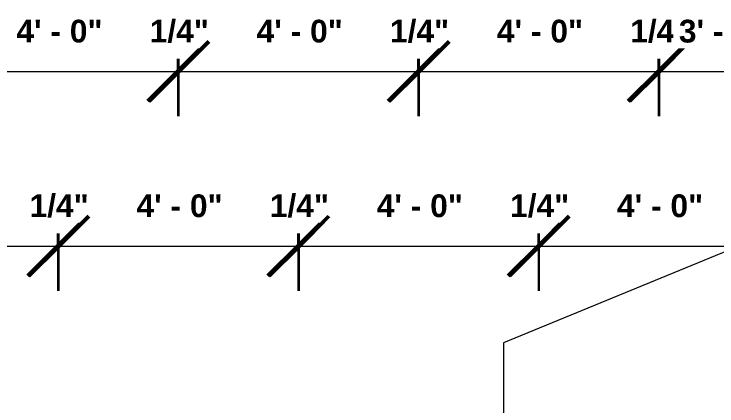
# Model space of a CAD drawing. Header units: inches. Extents: x 21592 to 24810, y -23179 to -20467.
# Drawn here: x 22642.8 to 22783.9, y -23037.8 to -22959.2 of the extents above; entities that cross this region are included whole.
import ezdxf

# ---------------------------------------------------------------- set-up
doc = ezdxf.new("R2010")
doc.units = ezdxf.units.IN
doc.header["$MEASUREMENT"] = 0
for name, color, linetype, lineweight in [('A-ANNO-DIMS', 211, 'Continuous', 9), ('A-ANNO-DIMS-96', 211, 'Continuous', 9), ('S-GRID', 1, 'Continuous', 9)]:
    doc.layers.add(name, color=color, linetype=linetype, lineweight=lineweight)
doc.styles.add('Arial_B', font='arialbd.ttf', dxfattribs={"height": 9.132806})
doc.styles.add('Arial_B_1', font='arialbd.ttf', dxfattribs={"height": 4.566403})
doc.dimstyles.new('OD_Dimension', dxfattribs={"dimscale": 12, "dimtxt": 9, "dimasz": 1, "dimexe": 0.75, "dimexo": 0.5, "dimgap": 0.5, "dimtad": 1, "dimdec": 4, "dimrnd": 0.0625, "dimzin": 3, "dimdsep": 46, "dimlunit": 4, "dimtxsty": 'Arial_B', "dimblk1": 'OBLIQUE', "dimblk2": 'OBLIQUE', "dimsah": 1, "dimcen": 0.09, "dimdle": 0.75, "dimazin": 0, "dimtfac": 1, "dimtdec": 4, "dimtix": 1, "dimtmove": 1, "dimatfit": 3, "dimfxl": 1, "dimtvp": 1, "dimtfill": 1, "dimfrac": 2, "dimtolj": 1, "dimtzin": 0, "dimlwd": 13, "dimlwe": 13, "dimarcsym": 2})
doc.dimstyles.new('OD_Dimension_2_4', dxfattribs={"dimscale": 12, "dimtxt": 4.5, "dimasz": 1, "dimexe": 0.75, "dimexo": 0.5, "dimgap": 0.375, "dimtad": 1, "dimdec": 4, "dimrnd": 0.0625, "dimzin": 3, "dimdsep": 46, "dimlunit": 4, "dimtxsty": 'Arial_B_1', "dimblk1": 'OBLIQUE', "dimblk2": 'OBLIQUE', "dimsah": 1, "dimcen": 0.09, "dimdle": 0.75, "dimazin": 0, "dimtfac": 1, "dimtdec": 4, "dimtix": 1, "dimtmove": 0, "dimatfit": 3, "dimfxl": 1, "dimtvp": 1, "dimtfill": 1, "dimfrac": 2, "dimtolj": 1, "dimtzin": 0, "dimlwd": 13, "dimlwe": 13, "dimarcsym": 2})

# ---------------------------------------------------------------- blocks, each defined once
blk = doc.blocks.new('DIMBLOCK1-Enlarged First Floor Plan _West_')
at = {"layer": 'A-ANNO-DIMS-96', "lineweight": 13}
for p, q in [((22061.64, -22975.77), (22061.64, -23056.53)), ((22061.64, -23047.53), (22061.64, -22975.77)), ((22807.39, -23045.04), (22807.39, -23056.53)), ((22807.39, -23047.53), (22807.39, -23045.04)), ((22052.64, -23047.53), (22816.39, -23047.53))]:
    blk.add_line(p, q, dxfattribs=at)
at = {"layer": 'A-ANNO-DIMS-96', "lineweight": 50}
for p, q in [((22061.64, -23047.53), (22067.64, -23041.53)), ((22807.39, -23047.53), (22813.39, -23041.53)), ((22061.64, -23047.53), (22055.64, -23053.53)), ((22807.39, -23047.53), (22801.39, -23053.53))]:
    blk.add_line(p, q, dxfattribs=at)
at = {"layer": 'A-ANNO-DIMS-96', "lineweight": 13}
blk.add_ellipse((22465.02, -23047.53), major_axis=(30.5, 0), ratio=0.236231, start_param=1.570796, end_param=3.141593, dxfattribs=at)
at = {"layer": 'A-ANNO-DIMS-96', "color": 0, "lineweight": 13, "insert": (22404.02, -23035.76), "char_height": 9.1328, "width": 73.2, "attachment_point": 1, "line_spacing_factor": 0.938532, "style": 'Arial_B', "bg_fill": 3, "box_fill_scale": 1.25, "bg_fill_color": 0, "bg_fill_transparency": 0}
blk.add_mtext('62\' - 1 3/4"', dxfattribs=at)
blk = doc.blocks.new('_Oblique')
at = {"color": 0, "linetype": 'ByBlock', "lineweight": -2}
blk.add_line((-0.5, -0.5), (0.5, 0.5), dxfattribs=at)
blk = doc.blocks.new('DIMBLOCK86-Enlarged First Floor Plan _West_')
at = {"layer": 'A-ANNO-DIMS-96', "lineweight": 50}
for p, q in [((22627.64, -22970.65), (22633.64, -22964.65)), ((22675.64, -22970.65), (22681.64, -22964.65)), ((22627.64, -22970.65), (22621.64, -22976.65)), ((22675.64, -22970.65), (22669.64, -22976.65))]:
    blk.add_line(p, q, dxfattribs=at)
at = {"layer": 'A-ANNO-DIMS-96', "lineweight": 13}
for p, q in [((22627.64, -22968.16), (22627.64, -22979.65)), ((22627.64, -22970.65), (22627.64, -22968.16)), ((22675.64, -22968.16), (22675.64, -22979.65)), ((22675.64, -22970.65), (22675.64, -22968.16)), ((22627.64, -22970.65), (22675.64, -22970.65))]:
    blk.add_line(p, q, dxfattribs=at)
at = {"layer": 'A-ANNO-DIMS-96', "color": 0, "lineweight": 13, "insert": (22643.25, -22960.29), "char_height": 4.566, "width": 20.1429, "attachment_point": 1, "line_spacing_factor": 0.938532, "style": 'Arial_B_1', "bg_fill": 3, "box_fill_scale": 1.25, "bg_fill_color": 0, "bg_fill_transparency": 0}
blk.add_mtext('4\' - 0"', dxfattribs=at)
blk = doc.blocks.new('DIMBLOCK87-Enlarged First Floor Plan _West_')
at = {"layer": 'A-ANNO-DIMS-96', "lineweight": 50}
for p, q in [((22675.64, -22970.65), (22681.64, -22964.65)), ((22675.89, -22970.65), (22681.89, -22964.65)), ((22675.64, -22970.65), (22669.64, -22976.65)), ((22675.89, -22970.65), (22669.89, -22976.65))]:
    blk.add_line(p, q, dxfattribs=at)
at = {"layer": 'A-ANNO-DIMS-96', "lineweight": 13}
for p, q in [((22675.64, -22968.16), (22675.64, -22979.65)), ((22675.64, -22970.65), (22675.64, -22968.16)), ((22675.89, -22968.16), (22675.89, -22979.65)), ((22675.89, -22970.65), (22675.89, -22968.16)), ((22675.64, -22970.65), (22675.89, -22970.65))]:
    blk.add_line(p, q, dxfattribs=at)
at = {"layer": 'A-ANNO-DIMS-96', "color": 0, "lineweight": 13, "insert": (22670.02, -22960.29), "char_height": 4.566, "width": 13.8, "attachment_point": 1, "line_spacing_factor": 0.938532, "style": 'Arial_B_1', "bg_fill": 3, "box_fill_scale": 1.25, "bg_fill_color": 0, "bg_fill_transparency": 0}
blk.add_mtext('1/4"', dxfattribs=at)
blk = doc.blocks.new('DIMBLOCK88-Enlarged First Floor Plan _West_')
at = {"layer": 'A-ANNO-DIMS-96', "lineweight": 50}
for p, q in [((22675.89, -22970.65), (22681.89, -22964.65)), ((22723.89, -22970.65), (22729.89, -22964.65)), ((22675.89, -22970.65), (22669.89, -22976.65)), ((22723.89, -22970.65), (22717.89, -22976.65))]:
    blk.add_line(p, q, dxfattribs=at)
at = {"layer": 'A-ANNO-DIMS-96', "lineweight": 13}
for p, q in [((22675.89, -22968.16), (22675.89, -22979.65)), ((22675.89, -22970.65), (22675.89, -22968.16)), ((22723.89, -22968.16), (22723.89, -22979.65)), ((22723.89, -22970.65), (22723.89, -22968.16)), ((22675.89, -22970.65), (22723.89, -22970.65))]:
    blk.add_line(p, q, dxfattribs=at)
at = {"layer": 'A-ANNO-DIMS-96', "color": 0, "lineweight": 13, "insert": (22691.5, -22960.29), "char_height": 4.566, "width": 20.1429, "attachment_point": 1, "line_spacing_factor": 0.938532, "style": 'Arial_B_1', "bg_fill": 3, "box_fill_scale": 1.25, "bg_fill_color": 0, "bg_fill_transparency": 0}
blk.add_mtext('4\' - 0"', dxfattribs=at)
blk = doc.blocks.new('DIMBLOCK89-Enlarged First Floor Plan _West_')
at = {"layer": 'A-ANNO-DIMS-96', "lineweight": 50}
for p, q in [((22723.89, -22970.65), (22729.89, -22964.65)), ((22724.14, -22970.65), (22730.14, -22964.65)), ((22723.89, -22970.65), (22717.89, -22976.65)), ((22724.14, -22970.65), (22718.14, -22976.65))]:
    blk.add_line(p, q, dxfattribs=at)
at = {"layer": 'A-ANNO-DIMS-96', "lineweight": 13}
for p, q in [((22723.89, -22968.16), (22723.89, -22979.65)), ((22723.89, -22970.65), (22723.89, -22968.16)), ((22724.14, -22968.16), (22724.14, -22979.65)), ((22724.14, -22970.65), (22724.14, -22968.16)), ((22723.89, -22970.65), (22724.14, -22970.65))]:
    blk.add_line(p, q, dxfattribs=at)
at = {"layer": 'A-ANNO-DIMS-96', "color": 0, "lineweight": 13, "insert": (22718.27, -22960.29), "char_height": 4.566, "width": 13.8, "attachment_point": 1, "line_spacing_factor": 0.938532, "style": 'Arial_B_1', "bg_fill": 3, "box_fill_scale": 1.25, "bg_fill_color": 0, "bg_fill_transparency": 0}
blk.add_mtext('1/4"', dxfattribs=at)
blk = doc.blocks.new('DIMBLOCK90-Enlarged First Floor Plan _West_')
at = {"layer": 'A-ANNO-DIMS-96', "lineweight": 50}
for p, q in [((22724.14, -22970.65), (22730.14, -22964.65)), ((22772.14, -22970.65), (22778.14, -22964.65)), ((22724.14, -22970.65), (22718.14, -22976.65)), ((22772.14, -22970.65), (22766.14, -22976.65))]:
    blk.add_line(p, q, dxfattribs=at)
at = {"layer": 'A-ANNO-DIMS-96', "lineweight": 13}
for p, q in [((22724.14, -22968.16), (22724.14, -22979.65)), ((22724.14, -22970.65), (22724.14, -22968.16)), ((22772.14, -22968.16), (22772.14, -22979.65)), ((22772.14, -22970.65), (22772.14, -22968.16)), ((22724.14, -22970.65), (22772.14, -22970.65))]:
    blk.add_line(p, q, dxfattribs=at)
at = {"layer": 'A-ANNO-DIMS-96', "color": 0, "lineweight": 13, "insert": (22739.75, -22960.29), "char_height": 4.566, "width": 20.1429, "attachment_point": 1, "line_spacing_factor": 0.938532, "style": 'Arial_B_1', "bg_fill": 3, "box_fill_scale": 1.25, "bg_fill_color": 0, "bg_fill_transparency": 0}
blk.add_mtext('4\' - 0"', dxfattribs=at)
blk = doc.blocks.new('DIMBLOCK91-Enlarged First Floor Plan _West_')
at = {"layer": 'A-ANNO-DIMS-96', "lineweight": 50}
for p, q in [((22772.14, -22970.65), (22778.14, -22964.65)), ((22772.39, -22970.65), (22778.39, -22964.65)), ((22772.14, -22970.65), (22766.14, -22976.65)), ((22772.39, -22970.65), (22766.39, -22976.65))]:
    blk.add_line(p, q, dxfattribs=at)
at = {"layer": 'A-ANNO-DIMS-96', "lineweight": 13}
for p, q in [((22772.14, -22968.16), (22772.14, -22979.65)), ((22772.14, -22970.65), (22772.14, -22968.16)), ((22772.39, -22968.16), (22772.39, -22979.65)), ((22772.39, -22970.65), (22772.39, -22968.16)), ((22772.14, -22970.65), (22772.39, -22970.65))]:
    blk.add_line(p, q, dxfattribs=at)
at = {"layer": 'A-ANNO-DIMS-96', "color": 0, "lineweight": 13, "insert": (22766.52, -22960.29), "char_height": 4.566, "width": 13.8, "attachment_point": 1, "line_spacing_factor": 0.938532, "style": 'Arial_B_1', "bg_fill": 3, "box_fill_scale": 1.25, "bg_fill_color": 0, "bg_fill_transparency": 0}
blk.add_mtext('1/4"', dxfattribs=at)
blk = doc.blocks.new('DIMBLOCK92-Enlarged First Floor Plan _West_')
at = {"layer": 'A-ANNO-DIMS-96', "lineweight": 50}
for p, q in [((22772.39, -22970.65), (22778.39, -22964.65)), ((22810.7, -22970.65), (22816.7, -22964.65)), ((22772.39, -22970.65), (22766.39, -22976.65)), ((22810.7, -22970.65), (22804.7, -22976.65))]:
    blk.add_line(p, q, dxfattribs=at)
at = {"layer": 'A-ANNO-DIMS-96', "lineweight": 13}
for p, q in [((22772.39, -22968.16), (22772.39, -22979.65)), ((22772.39, -22970.65), (22772.39, -22968.16)), ((22810.7, -22968.16), (22810.7, -22979.65)), ((22810.7, -22970.65), (22810.7, -22968.16)), ((22772.39, -22970.65), (22810.7, -22970.65))]:
    blk.add_line(p, q, dxfattribs=at)
at = {"layer": 'A-ANNO-DIMS-96', "color": 0, "lineweight": 13, "insert": (22776.3, -22960.29), "char_height": 4.5664, "width": 36.6, "attachment_point": 1, "line_spacing_factor": 0.938532, "style": 'Arial_B_1', "bg_fill": 3, "box_fill_scale": 1.25, "bg_fill_color": 0, "bg_fill_transparency": 0}
blk.add_mtext('3\' - 2 5/16"', dxfattribs=at)
blk = doc.blocks.new('DIMBLOCK225-Enlarged First Floor Plan _West_')
at = {"layer": 'A-ANNO-DIMS-96', "lineweight": 50}
for p, q in [((22603.52, -23005.69), (22609.52, -22999.69)), ((22651.52, -23005.69), (22657.52, -22999.69)), ((22603.52, -23005.69), (22597.52, -23011.69)), ((22651.52, -23005.69), (22645.52, -23011.69))]:
    blk.add_line(p, q, dxfattribs=at)
at = {"layer": 'A-ANNO-DIMS-96', "lineweight": 13}
for p, q in [((22603.52, -23003.2), (22603.52, -23014.69)), ((22603.52, -23005.69), (22603.52, -23003.2)), ((22651.52, -23003.2), (22651.52, -23014.69)), ((22651.52, -23005.69), (22651.52, -23003.2)), ((22603.52, -23005.69), (22651.52, -23005.69))]:
    blk.add_line(p, q, dxfattribs=at)
at = {"layer": 'A-ANNO-DIMS-96', "color": 0, "lineweight": 13, "insert": (22619.12, -22995.33), "char_height": 4.566, "width": 20.1429, "attachment_point": 1, "line_spacing_factor": 0.938532, "style": 'Arial_B_1', "bg_fill": 3, "box_fill_scale": 1.25, "bg_fill_color": 0, "bg_fill_transparency": 0}
blk.add_mtext('4\' - 0"', dxfattribs=at)
blk = doc.blocks.new('DIMBLOCK226-Enlarged First Floor Plan _West_')
at = {"layer": 'A-ANNO-DIMS-96', "lineweight": 50}
for p, q in [((22651.52, -23005.69), (22657.52, -22999.69)), ((22651.77, -23005.69), (22657.77, -22999.69)), ((22651.52, -23005.69), (22645.52, -23011.69)), ((22651.77, -23005.69), (22645.77, -23011.69))]:
    blk.add_line(p, q, dxfattribs=at)
at = {"layer": 'A-ANNO-DIMS-96', "lineweight": 13}
for p, q in [((22651.52, -23003.2), (22651.52, -23014.69)), ((22651.52, -23005.69), (22651.52, -23003.2)), ((22651.77, -23003.2), (22651.77, -23014.69)), ((22651.77, -23005.69), (22651.77, -23003.2)), ((22651.52, -23005.69), (22651.77, -23005.69))]:
    blk.add_line(p, q, dxfattribs=at)
at = {"layer": 'A-ANNO-DIMS-96', "color": 0, "lineweight": 13, "insert": (22645.89, -22995.33), "char_height": 4.566, "width": 13.8, "attachment_point": 1, "line_spacing_factor": 0.938532, "style": 'Arial_B_1', "bg_fill": 3, "box_fill_scale": 1.25, "bg_fill_color": 0, "bg_fill_transparency": 0}
blk.add_mtext('1/4"', dxfattribs=at)
blk = doc.blocks.new('DIMBLOCK227-Enlarged First Floor Plan _West_')
at = {"layer": 'A-ANNO-DIMS-96', "lineweight": 50}
for p, q in [((22651.77, -23005.69), (22657.77, -22999.69)), ((22699.77, -23005.69), (22705.77, -22999.69)), ((22651.77, -23005.69), (22645.77, -23011.69)), ((22699.77, -23005.69), (22693.77, -23011.69))]:
    blk.add_line(p, q, dxfattribs=at)
at = {"layer": 'A-ANNO-DIMS-96', "lineweight": 13}
for p, q in [((22651.77, -23003.2), (22651.77, -23014.69)), ((22651.77, -23005.69), (22651.77, -23003.2)), ((22699.77, -23003.2), (22699.77, -23014.69)), ((22699.77, -23005.69), (22699.77, -23003.2)), ((22651.77, -23005.69), (22699.77, -23005.69))]:
    blk.add_line(p, q, dxfattribs=at)
at = {"layer": 'A-ANNO-DIMS-96', "color": 0, "lineweight": 13, "insert": (22667.37, -22995.33), "char_height": 4.566, "width": 20.1429, "attachment_point": 1, "line_spacing_factor": 0.938532, "style": 'Arial_B_1', "bg_fill": 3, "box_fill_scale": 1.25, "bg_fill_color": 0, "bg_fill_transparency": 0}
blk.add_mtext('4\' - 0"', dxfattribs=at)
blk = doc.blocks.new('DIMBLOCK228-Enlarged First Floor Plan _West_')
at = {"layer": 'A-ANNO-DIMS-96', "lineweight": 50}
for p, q in [((22699.77, -23005.69), (22705.77, -22999.69)), ((22700.02, -23005.69), (22706.02, -22999.69)), ((22699.77, -23005.69), (22693.77, -23011.69)), ((22700.02, -23005.69), (22694.02, -23011.69))]:
    blk.add_line(p, q, dxfattribs=at)
at = {"layer": 'A-ANNO-DIMS-96', "lineweight": 13}
for p, q in [((22699.77, -23003.2), (22699.77, -23014.69)), ((22699.77, -23005.69), (22699.77, -23003.2)), ((22700.02, -23003.2), (22700.02, -23014.69)), ((22700.02, -23005.69), (22700.02, -23003.2)), ((22699.77, -23005.69), (22700.02, -23005.69))]:
    blk.add_line(p, q, dxfattribs=at)
at = {"layer": 'A-ANNO-DIMS-96', "color": 0, "lineweight": 13, "insert": (22694.14, -22995.33), "char_height": 4.566, "width": 13.8, "attachment_point": 1, "line_spacing_factor": 0.938532, "style": 'Arial_B_1', "bg_fill": 3, "box_fill_scale": 1.25, "bg_fill_color": 0, "bg_fill_transparency": 0}
blk.add_mtext('1/4"', dxfattribs=at)
blk = doc.blocks.new('DIMBLOCK229-Enlarged First Floor Plan _West_')
at = {"layer": 'A-ANNO-DIMS-96', "lineweight": 50}
for p, q in [((22700.02, -23005.69), (22706.02, -22999.69)), ((22748.02, -23005.69), (22754.02, -22999.69)), ((22700.02, -23005.69), (22694.02, -23011.69)), ((22748.02, -23005.69), (22742.02, -23011.69))]:
    blk.add_line(p, q, dxfattribs=at)
at = {"layer": 'A-ANNO-DIMS-96', "lineweight": 13}
for p, q in [((22700.02, -23003.2), (22700.02, -23014.69)), ((22700.02, -23005.69), (22700.02, -23003.2)), ((22748.02, -23003.2), (22748.02, -23014.69)), ((22748.02, -23005.69), (22748.02, -23003.2)), ((22700.02, -23005.69), (22748.02, -23005.69))]:
    blk.add_line(p, q, dxfattribs=at)
at = {"layer": 'A-ANNO-DIMS-96', "color": 0, "lineweight": 13, "insert": (22715.62, -22995.33), "char_height": 4.566, "width": 20.1429, "attachment_point": 1, "line_spacing_factor": 0.938532, "style": 'Arial_B_1', "bg_fill": 3, "box_fill_scale": 1.25, "bg_fill_color": 0, "bg_fill_transparency": 0}
blk.add_mtext('4\' - 0"', dxfattribs=at)
blk = doc.blocks.new('DIMBLOCK230-Enlarged First Floor Plan _West_')
at = {"layer": 'A-ANNO-DIMS-96', "lineweight": 50}
for p, q in [((22748.02, -23005.69), (22754.02, -22999.69)), ((22748.27, -23005.69), (22754.27, -22999.69)), ((22748.02, -23005.69), (22742.02, -23011.69)), ((22748.27, -23005.69), (22742.27, -23011.69))]:
    blk.add_line(p, q, dxfattribs=at)
at = {"layer": 'A-ANNO-DIMS-96', "lineweight": 13}
for p, q in [((22748.02, -23003.2), (22748.02, -23014.69)), ((22748.02, -23005.69), (22748.02, -23003.2)), ((22748.27, -23003.2), (22748.27, -23014.69)), ((22748.27, -23005.69), (22748.27, -23003.2)), ((22748.02, -23005.69), (22748.27, -23005.69))]:
    blk.add_line(p, q, dxfattribs=at)
at = {"layer": 'A-ANNO-DIMS-96', "color": 0, "lineweight": 13, "insert": (22742.39, -22995.33), "char_height": 4.566, "width": 13.8, "attachment_point": 1, "line_spacing_factor": 0.938532, "style": 'Arial_B_1', "bg_fill": 3, "box_fill_scale": 1.25, "bg_fill_color": 0, "bg_fill_transparency": 0}
blk.add_mtext('1/4"', dxfattribs=at)
blk = doc.blocks.new('DIMBLOCK231-Enlarged First Floor Plan _West_')
at = {"layer": 'A-ANNO-DIMS-96', "lineweight": 50}
for p, q in [((22748.27, -23005.69), (22754.27, -22999.69)), ((22796.27, -23005.69), (22802.27, -22999.69)), ((22748.27, -23005.69), (22742.27, -23011.69)), ((22796.27, -23005.69), (22790.27, -23011.69))]:
    blk.add_line(p, q, dxfattribs=at)
at = {"layer": 'A-ANNO-DIMS-96', "lineweight": 13}
for p, q in [((22748.27, -23003.2), (22748.27, -23014.69)), ((22748.27, -23005.69), (22748.27, -23003.2)), ((22796.27, -23003.2), (22796.27, -23014.69)), ((22796.27, -23005.69), (22796.27, -23003.2)), ((22748.27, -23005.69), (22796.27, -23005.69))]:
    blk.add_line(p, q, dxfattribs=at)
at = {"layer": 'A-ANNO-DIMS-96', "color": 0, "lineweight": 13, "insert": (22763.87, -22995.33), "char_height": 4.566, "width": 20.1429, "attachment_point": 1, "line_spacing_factor": 0.938532, "style": 'Arial_B_1', "bg_fill": 3, "box_fill_scale": 1.25, "bg_fill_color": 0, "bg_fill_transparency": 0}
blk.add_mtext('4\' - 0"', dxfattribs=at)

msp = doc.modelspace()

# ---------------------------------------------------------------- linework, layer by layer
at = {"layer": 'S-GRID'}
for p, q in [((22799.39023, -23001.14903), (22741.09373, -23025.14903)), ((22741.09373, -23025.14903), (22741.09373, -23049.14903))]:
    msp.add_line(p, q, dxfattribs=at)

# ---------------------------------------------------------------- next in the draw order: dimensions: what is measured, and where the dimension line sits
at = {"layer": 'A-ANNO-DIMS', "lineweight": 13}
dim = msp.add_linear_dim(base=(22807.39023, -23047.52547), p1=(22061.64023, -22969.76788), p2=(22807.39023, -23039.04019), dimstyle='OD_Dimension', override={"dimpost": '<>', "dimfxl": 748.960423}, dxfattribs=at)
dim.commit()
dim.dimension.update_dxf_attribs({"geometry": 'DIMBLOCK1-Enlarged First Floor Plan _West_', "text_midpoint": (22440.61523, -23041.8476), "dimtype": 160})

# ---------------------------------------------------------------- next in the draw order: dimensions: what is measured, and where the dimension line sits
for base, p1, p2, picture, middle in [((22675.64023, -22970.64582), (22627.64023, -22962.16053), (22675.64023, -22962.16053), 'DIMBLOCK86-Enlarged First Floor Plan _West_', (22651.64023, -22963.81433)), ((22651.51523, -23005.68557), (22603.51523, -22997.20029), (22651.51523, -22997.20029), 'DIMBLOCK225-Enlarged First Floor Plan _West_', (22627.51523, -22998.85409))]:
    dim = msp.add_linear_dim(base=base, p1=p1, p2=p2, dimstyle='OD_Dimension_2_4', override={"dimpost": '<>', "dimfxl": 48}, dxfattribs=at)
    dim.commit()
    dim.dimension.update_dxf_attribs({"geometry": picture, "text_midpoint": middle})

# ---------------------------------------------------------------- next in the draw order: dimensions: what is measured, and where the dimension line sits
for base, p1, p2, picture, middle in [((22675.89023, -22970.64582), (22675.64023, -22962.16053), (22675.89023, -22962.16053), 'DIMBLOCK87-Enlarged First Floor Plan _West_', (22675.76523, -22963.78474)), ((22651.76523, -23005.68557), (22651.51523, -22997.20029), (22651.76523, -22997.20029), 'DIMBLOCK226-Enlarged First Floor Plan _West_', (22651.64023, -22998.8245))]:
    dim = msp.add_linear_dim(base=base, p1=p1, p2=p2, dimstyle='OD_Dimension_2_4', override={"dimpost": '<>', "dimfxl": 0.25}, dxfattribs=at)
    dim.commit()
    dim.dimension.update_dxf_attribs({"geometry": picture, "text_midpoint": middle})

# ---------------------------------------------------------------- next in the draw order: dimensions: what is measured, and where the dimension line sits
for base, p1, p2, picture, middle in [((22723.89023, -22970.64582), (22675.89023, -22962.16053), (22723.89023, -22962.16053), 'DIMBLOCK88-Enlarged First Floor Plan _West_', (22699.89023, -22963.81433)), ((22699.76523, -23005.68557), (22651.76523, -22997.20029), (22699.76523, -22997.20029), 'DIMBLOCK227-Enlarged First Floor Plan _West_', (22675.76523, -22998.85409))]:
    dim = msp.add_linear_dim(base=base, p1=p1, p2=p2, dimstyle='OD_Dimension_2_4', override={"dimpost": '<>', "dimfxl": 48}, dxfattribs=at)
    dim.commit()
    dim.dimension.update_dxf_attribs({"geometry": picture, "text_midpoint": middle})

# ---------------------------------------------------------------- next in the draw order: dimensions: what is measured, and where the dimension line sits
for base, p1, p2, picture, middle in [((22724.14023, -22970.64582), (22723.89023, -22962.16053), (22724.14023, -22962.16053), 'DIMBLOCK89-Enlarged First Floor Plan _West_', (22724.01523, -22963.78474)), ((22700.01523, -23005.68557), (22699.76523, -22997.20029), (22700.01523, -22997.20029), 'DIMBLOCK228-Enlarged First Floor Plan _West_', (22699.89023, -22998.8245))]:
    dim = msp.add_linear_dim(base=base, p1=p1, p2=p2, dimstyle='OD_Dimension_2_4', override={"dimpost": '<>', "dimfxl": 0.25}, dxfattribs=at)
    dim.commit()
    dim.dimension.update_dxf_attribs({"geometry": picture, "text_midpoint": middle})

# ---------------------------------------------------------------- next in the draw order: dimensions: what is measured, and where the dimension line sits
for base, p1, p2, picture, middle in [((22772.14023, -22970.64582), (22724.14023, -22962.16053), (22772.14023, -22962.16053), 'DIMBLOCK90-Enlarged First Floor Plan _West_', (22748.14023, -22963.81433)), ((22748.01523, -23005.68557), (22700.01523, -22997.20029), (22748.01523, -22997.20029), 'DIMBLOCK229-Enlarged First Floor Plan _West_', (22724.01523, -22998.85409))]:
    dim = msp.add_linear_dim(base=base, p1=p1, p2=p2, dimstyle='OD_Dimension_2_4', override={"dimpost": '<>', "dimfxl": 48}, dxfattribs=at)
    dim.commit()
    dim.dimension.update_dxf_attribs({"geometry": picture, "text_midpoint": middle})

# ---------------------------------------------------------------- next in the draw order: dimensions: what is measured, and where the dimension line sits
for base, p1, p2, picture, middle in [((22772.39023, -22970.64582), (22772.14023, -22962.16053), (22772.39023, -22962.16053), 'DIMBLOCK91-Enlarged First Floor Plan _West_', (22772.26523, -22963.78474)), ((22748.26523, -23005.68557), (22748.01523, -22997.20029), (22748.26523, -22997.20029), 'DIMBLOCK230-Enlarged First Floor Plan _West_', (22748.14023, -22998.8245))]:
    dim = msp.add_linear_dim(base=base, p1=p1, p2=p2, dimstyle='OD_Dimension_2_4', override={"dimpost": '<>', "dimfxl": 0.25}, dxfattribs=at)
    dim.commit()
    dim.dimension.update_dxf_attribs({"geometry": picture, "text_midpoint": middle})

# ---------------------------------------------------------------- next in the draw order: dimensions: what is measured, and where the dimension line sits
for base, p1, p2, override, picture, middle in [((22810.70273, -22970.64582), (22772.39023, -22962.16053), (22810.70273, -22962.16053), {"dimpost": '<>', "dimfxl": 38.3125}, 'DIMBLOCK92-Enlarged First Floor Plan _West_', (22791.54648, -22963.78474)), ((22796.26523, -23005.68557), (22748.26523, -22997.20029), (22796.26523, -22997.20029), {"dimpost": '<>', "dimfxl": 48}, 'DIMBLOCK231-Enlarged First Floor Plan _West_', (22772.26523, -22998.85409))]:
    dim = msp.add_linear_dim(base=base, p1=p1, p2=p2, dimstyle='OD_Dimension_2_4', override=override, dxfattribs=at)
    dim.commit()
    dim.dimension.update_dxf_attribs({"geometry": picture, "text_midpoint": middle})

doc.saveas('drawing.dxf')
